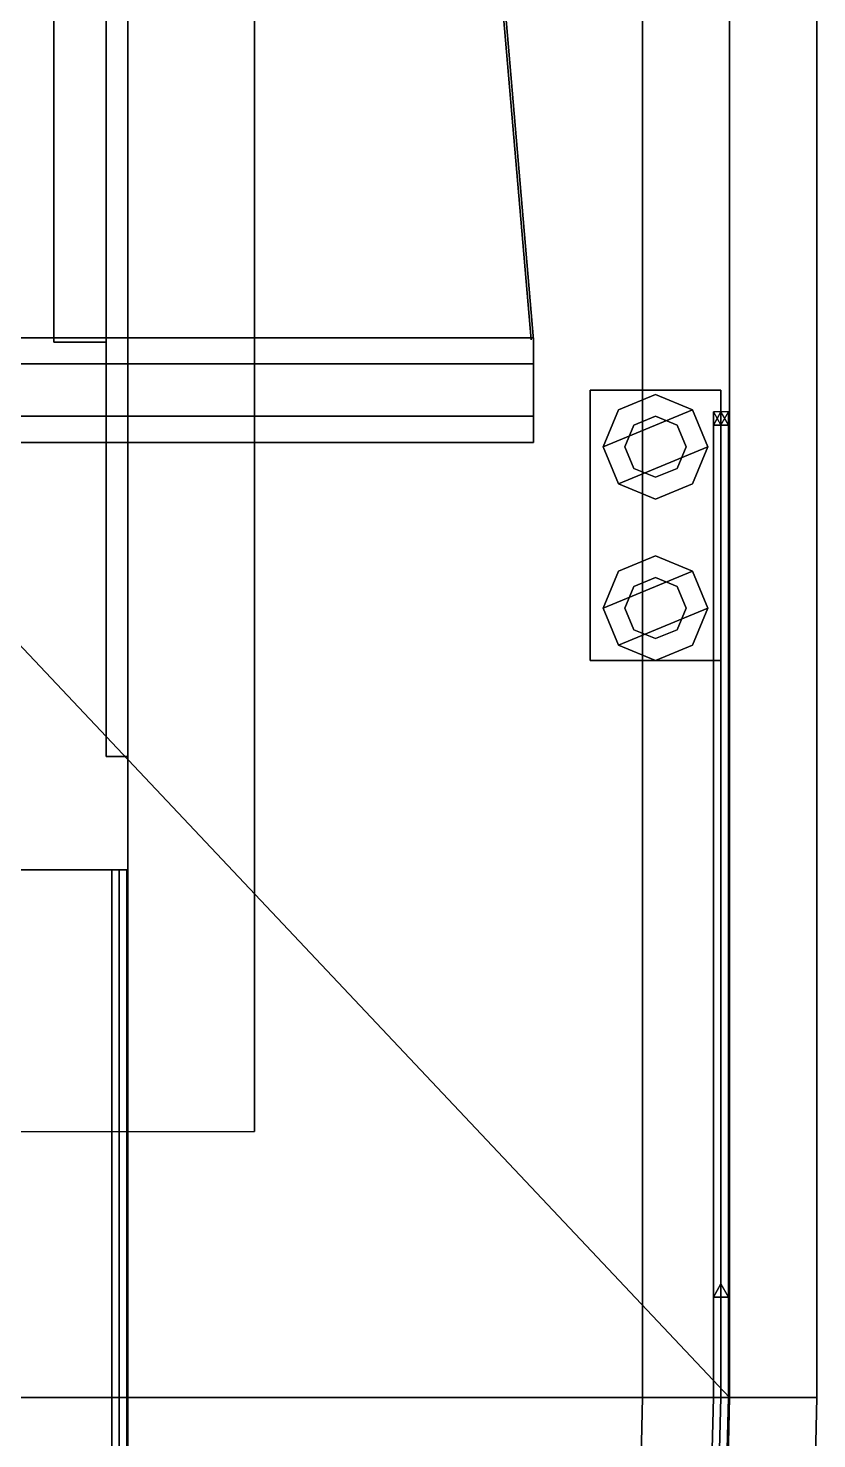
# Model space of a CAD drawing. Header units: millimetres. Extents: x -5.1 to 5.1, y -27.1 to 35.2.
# Drawn here: x 2.341 to 4.15, y -11.225 to -7.99 of the extents above; entities that cross this region are included whole.
import ezdxf

# ---------------------------------------------------------------- set-up
doc = ezdxf.new("R2010")
doc.units = ezdxf.units.MM
for name, color, linetype in [('cables', 6, 'Continuous'), ('railings', 6, 'Continuous'), ('superstructure', 3, 'Continuous')]:
    doc.layers.add(name, color=color, linetype=linetype)

msp = doc.modelspace()

# ---------------------------------------------------------------- linework, layer by layer
for points in [[(2.52, -8.71, 3.73), (2.52, -9.66, 3.56), (2.52, 10.77, 3.56), (2.52, 10.15, 3.73)], [(2.52, -9.66, 4.8), (2.52, -8.71, 4.7), (2.52, 10.15, 4.7), (2.52, 10.77, 4.8)], [(3.95, -11.13, 0.89), (3.95, 0, 0.89), (2.28, 2.44, 0.89), (2.28, -9.36, 0.89)], [(-3.75, -11.13, -1.36), (-3.75, 0, -1.36), (3.75, 0, -1.36), (3.75, -11.13, -1.36)], [(3.75, -11.13, -1.36), (3.75, 0, -1.36), (3.95, 0, -1.15), (3.95, -11.13, -1.15)], [(3.95, -11.13, -1.15), (3.95, 0, -1.15), (3.95, 0), (3.95, -11.13)], [(3.95, -11.13), (3.95, 0), (3.95, 0, 0.25), (3.95, -11.13, 0.25)], [(3.95, -11.13, 0.25), (3.95, 0, 0.25), (4.15, 0, 0.25), (4.15, -11.13, 0.25)], [(4.15, -11.13, 0.5), (4.15, 0, 0.5), (3.95, 0, 0.5), (3.95, -11.13, 0.5)], [(3.95, -11.13, 0.5), (3.95, 0, 0.5), (3.95, 0, 0.89), (3.95, -11.13, 0.89)], [(4.15, 0, 0.25), (4.15, 0, 0.5), (4.15, -11.13, 0.5), (4.15, -11.13, 0.25)], [(2.4, -8.71, 4.7), (2.4, -8.71, 3.73), (2.4, -7.51, 3.73), (2.4, -7.51, 4.7)], [(2.4, -7.51, 3.73), (2.4, -8.71, 3.73), (2.52, -8.71, 3.73), (2.52, -7.51, 3.73)], [(3.5, -8.76, 15.0039), (3.5, -8.7, 14.9), (-3.5, -8.7, 14.9), (-3.5, -8.76, 15.0039)], [(3.5, -8.7, 14.9), (3.5, -8.76, 14.7961), (-3.5, -8.76, 14.7961), (-3.5, -8.7, 14.9)], [(3.5, -8.88, 14.7961), (3.5, -8.76, 14.7961), (3.5, -8.7, 14.9), (3.5, -8.94, 14.9)], [(3.5, -8.94, 14.9), (3.5, -8.7, 14.9), (3.5, -8.76, 15.0039), (3.5, -8.88, 15.0039)], [(2.52, -8.71, 4.7), (2.52, -8.71, 3.73), (2.4, -8.71, 3.73), (2.4, -8.71, 4.7)], [(2.52, -9.66, 4.8), (2.52, -9.66, 3.56), (2.52, -8.71, 3.73), (2.52, -8.71, 4.7)], [(3.5, -8.88, 15.0039), (3.5, -8.76, 15.0039), (-3.5, -8.76, 15.0039), (-3.5, -8.88, 15.0039)], [(3.5, -8.76, 14.7961), (3.5, -8.88, 14.7961), (-3.5, -8.88, 14.7961), (-3.5, -8.76, 14.7961)], [(3.63, -8.82, 0.96), (3.63, -9.44, 0.96), (3.93, -9.44, 0.96), (3.93, -8.82, 0.96)], [(3.93, -8.82, 0.96), (3.93, -8.82, 0.89), (3.63, -8.82, 0.89), (3.63, -8.82, 0.96)], [(3.63, -8.82, 0.89), (3.63, -9.44, 0.89), (3.63, -9.44, 0.96), (3.63, -8.82, 0.96)], [(3.78, -8.83, 1.25), (3.6951, -8.8651, 1.25), (3.66, -8.95, 1.25), (3.8649, -8.8651, 1.25)], [(3.78, -8.83, 1.2), (3.6951, -8.8651, 1.2), (3.6951, -8.8651, 1.25), (3.78, -8.83, 1.25)], [(3.8649, -8.8651, 1.2), (3.78, -8.83, 1.2), (3.78, -8.83, 1.25), (3.8649, -8.8651, 1.25)], [(3.93, -9.44, 0.96), (3.93, -9.44, 0.89), (3.93, -8.82, 0.89), (3.93, -8.82, 0.96)], [(3.5, -8.94, 14.9), (3.5, -8.88, 15.0039), (-3.5, -8.88, 15.0039), (-3.5, -8.94, 14.9)], [(3.5, -8.88, 14.7961), (3.5, -8.94, 14.9), (-3.5, -8.94, 14.9), (-3.5, -8.88, 14.7961)], [(3.8649, -8.8651, 1.25), (3.66, -8.95, 1.25), (3.6951, -9.0349, 1.25), (3.9, -8.95, 1.25)], [(3.6951, -8.8651, 1.2), (3.66, -8.95, 1.2), (3.66, -8.95, 1.25), (3.6951, -8.8651, 1.25)], [(3.78, -8.88, 0.96), (3.7305, -8.9005, 0.96), (3.7305, -8.9005, 1.2), (3.78, -8.88, 1.2)], [(3.8295, -8.9005, 0.96), (3.78, -8.88, 0.96), (3.78, -8.88, 1.2), (3.8295, -8.9005, 1.2)], [(3.9, -8.95, 1.2), (3.8649, -8.8651, 1.2), (3.8649, -8.8651, 1.25), (3.9, -8.95, 1.25)], [(3.7305, -8.9005, 0.96), (3.71, -8.95, 0.96), (3.71, -8.95, 1.2), (3.7305, -8.9005, 1.2)], [(3.85, -8.95, 0.96), (3.8295, -8.9005, 0.96), (3.8295, -8.9005, 1.2), (3.85, -8.95, 1.2)], [(3.66, -8.95, 1.2), (3.6951, -9.0349, 1.2), (3.6951, -9.0349, 1.25), (3.66, -8.95, 1.25)], [(3.9, -8.95, 1.25), (3.6951, -9.0349, 1.25), (3.78, -9.07, 1.25), (3.8649, -9.0349, 1.25)], [(3.71, -8.95, 0.96), (3.7305, -8.9995, 0.96), (3.7305, -8.9995, 1.2), (3.71, -8.95, 1.2)], [(3.8295, -8.9995, 0.96), (3.85, -8.95, 0.96), (3.85, -8.95, 1.2), (3.8295, -8.9995, 1.2)], [(3.8649, -9.0349, 1.2), (3.9, -8.95, 1.2), (3.9, -8.95, 1.25), (3.8649, -9.0349, 1.25)], [(3.7305, -8.9995, 0.96), (3.78, -9.02, 0.96), (3.78, -9.02, 1.2), (3.7305, -8.9995, 1.2)], [(3.78, -9.02, 0.96), (3.8295, -8.9995, 0.96), (3.8295, -8.9995, 1.2), (3.78, -9.02, 1.2)], [(3.6951, -9.0349, 1.2), (3.78, -9.07, 1.2), (3.78, -9.07, 1.25), (3.6951, -9.0349, 1.25)], [(3.78, -9.07, 1.2), (3.8649, -9.0349, 1.2), (3.8649, -9.0349, 1.25), (3.78, -9.07, 1.25)], [(3.78, -9.2, 1.25), (3.6951, -9.2351, 1.25), (3.66, -9.32, 1.25), (3.8649, -9.2351, 1.25)], [(3.78, -9.2, 1.2), (3.6951, -9.2351, 1.2), (3.6951, -9.2351, 1.25), (3.78, -9.2, 1.25)], [(3.8649, -9.2351, 1.2), (3.78, -9.2, 1.2), (3.78, -9.2, 1.25), (3.8649, -9.2351, 1.25)], [(3.6951, -9.2351, 1.2), (3.66, -9.32, 1.2), (3.66, -9.32, 1.25), (3.6951, -9.2351, 1.25)], [(3.8649, -9.2351, 1.25), (3.66, -9.32, 1.25), (3.6951, -9.4049, 1.25), (3.9, -9.32, 1.25)], [(3.78, -9.25, 0.96), (3.7305, -9.2705, 0.96), (3.7305, -9.2705, 1.2), (3.78, -9.25, 1.2)], [(3.8295, -9.2705, 0.96), (3.78, -9.25, 0.96), (3.78, -9.25, 1.2), (3.8295, -9.2705, 1.2)], [(3.9, -9.32, 1.2), (3.8649, -9.2351, 1.2), (3.8649, -9.2351, 1.25), (3.9, -9.32, 1.25)], [(3.7305, -9.2705, 0.96), (3.71, -9.32, 0.96), (3.71, -9.32, 1.2), (3.7305, -9.2705, 1.2)], [(3.85, -9.32, 0.96), (3.8295, -9.2705, 0.96), (3.8295, -9.2705, 1.2), (3.85, -9.32, 1.2)], [(3.66, -9.32, 1.2), (3.6951, -9.4049, 1.2), (3.6951, -9.4049, 1.25), (3.66, -9.32, 1.25)], [(3.9, -9.32, 1.25), (3.6951, -9.4049, 1.25), (3.78, -9.44, 1.25), (3.8649, -9.4049, 1.25)], [(3.71, -9.32, 0.96), (3.7305, -9.3695, 0.96), (3.7305, -9.3695, 1.2), (3.71, -9.32, 1.2)], [(3.8295, -9.3695, 0.96), (3.85, -9.32, 0.96), (3.85, -9.32, 1.2), (3.8295, -9.3695, 1.2)], [(3.8649, -9.4049, 1.2), (3.9, -9.32, 1.2), (3.9, -9.32, 1.25), (3.8649, -9.4049, 1.25)], [(2.28, -9.36, 0.89), (2.28, -15.82, 0.89), (3.89, -13.85, 0.89), (3.95, -11.13, 0.89)], [(3.7305, -9.3695, 0.96), (3.78, -9.39, 0.96), (3.78, -9.39, 1.2), (3.7305, -9.3695, 1.2)], [(3.78, -9.39, 0.96), (3.8295, -9.3695, 0.96), (3.8295, -9.3695, 1.2), (3.78, -9.39, 1.2)], [(3.6951, -9.4049, 1.2), (3.78, -9.44, 1.2), (3.78, -9.44, 1.25), (3.6951, -9.4049, 1.25)], [(3.78, -9.44, 1.2), (3.8649, -9.4049, 1.2), (3.8649, -9.4049, 1.25), (3.78, -9.44, 1.25)], [(3.63, -9.44, 0.96), (3.63, -9.44, 0.89), (3.93, -9.44, 0.89), (3.93, -9.44, 0.96)], [(3.75, -11.13, -1.36), (3.69, -13.85, -1.36), (-3.69, -13.85, -1.36), (-3.75, -11.13, -1.36)], [(3.89, -13.85, -1.15), (3.69, -13.85, -1.36), (3.75, -11.13, -1.36), (3.95, -11.13, -1.15)], [(3.89, -13.85), (3.89, -13.85, -1.15), (3.95, -11.13, -1.15), (3.95, -11.13)], [(3.89, -13.85, 0.25), (3.89, -13.85), (3.95, -11.13), (3.95, -11.13, 0.25)], [(4.09, -13.85, 0.5), (4.15, -11.13, 0.5), (3.95, -11.13, 0.5), (3.89, -13.85, 0.5)], [(3.89, -13.85, 0.25), (3.95, -11.13, 0.25), (4.15, -11.13, 0.25), (4.09, -13.85, 0.25)], [(3.89, -13.85, 0.89), (3.89, -13.85, 0.5), (3.95, -11.13, 0.5), (3.95, -11.13, 0.89)], [(4.15, -11.13, 0.25), (4.15, -11.13, 0.5), (4.09, -13.85, 0.5), (4.09, -13.85, 0.25)]]:
    msp.add_3dface(points)
at = {"layer": 'cables'}
for points in [[(3.495, -8.705, 14.86), (1.74, 11.77, 15.905), (1.74, 11.77, 15.925), (3.495, -8.705, 14.88)], [(3.5, -8.705, 14.88), (1.75, 11.77, 15.925), (1.75, 11.77, 15.905), (3.5, -8.705, 14.86)]]:
    msp.add_3dface(points, dxfattribs=at)
at = {"layer": 'railings'}
for points in [[(3.93, -8.87, 0.89), (3.9127, -8.9, 0.89), (3.9127, -8.9, 1.86), (3.93, -8.87, 1.89)], [(3.9127, -11.13, 1.89), (3.9473, -11.13, 1.89), (3.9473, -8.87, 1.89), (3.9127, -8.87, 1.89)], [(3.93, -11.13, 1.86), (3.9127, -11.13, 1.89), (3.9127, -8.87, 1.89), (3.93, -8.9, 1.86)], [(3.9473, -8.9, 0.89), (3.93, -8.87, 0.89), (3.93, -8.87, 1.89), (3.9473, -8.9, 1.86)], [(3.9473, -11.13, 1.89), (3.93, -11.13, 1.86), (3.93, -8.9, 1.86), (3.9473, -8.87, 1.89)], [(3.9127, -8.9, 0.89), (3.9473, -8.9, 0.89), (3.9473, -8.9, 1.86), (3.9127, -8.9, 1.86)], [(2.5327, -9.92, 4.07), (2.55, -9.92, 4.04), (2.55, -15.79, 4.04), (2.5327, -15.76, 4.07)], [(2.5673, -9.92, 4.07), (2.5327, -9.92, 4.07), (2.5327, -15.76, 4.07), (2.5673, -15.76, 4.07)], [(2.5327, -9.92, 3.58), (2.55, -9.92, 3.55), (2.55, -15.79, 3.55), (2.5327, -15.76, 3.58)], [(2.5673, -9.92, 3.58), (2.5327, -9.92, 3.58), (2.5327, -15.76, 3.58), (2.5673, -15.76, 3.58)], [(2.55, -9.92, 4.04), (2.5673, -9.92, 4.07), (2.5673, -15.76, 4.07), (2.55, -15.79, 4.04)], [(2.55, -9.92, 3.55), (2.5673, -9.92, 3.58), (2.5673, -15.76, 3.58), (2.55, -15.79, 3.55)], [(3.93, -10.87, 0.89), (3.9127, -10.9, 0.89), (3.9127, -10.9, 1.89), (3.93, -10.87, 1.86)], [(3.9127, -10.9, 0.89), (3.9473, -10.9, 0.89), (3.9473, -10.9, 1.89), (3.9127, -10.9, 1.89)], [(3.9473, -10.9, 0.89), (3.93, -10.87, 0.89), (3.93, -10.87, 1.86), (3.9473, -10.9, 1.89)], [(3.86, -13.85, 1.86), (3.8427, -13.85, 1.89), (3.9127, -11.13, 1.89), (3.93, -11.13, 1.86)], [(3.8427, -13.85, 1.89), (3.8773, -13.85, 1.89), (3.9473, -11.13, 1.89), (3.9127, -11.13, 1.89)], [(3.8773, -13.85, 1.89), (3.86, -13.85, 1.86), (3.93, -11.13, 1.86), (3.9473, -11.13, 1.89)]]:
    msp.add_3dface(points, dxfattribs=at)
at = {"layer": 'superstructure'}
for points in [[(1.75, -10.52, 5.12), (2.86, -10.52, 4.96), (2.86, 11.13, 4.96), (1.75, 11.52, 5.12)], [(2.57, -0.43, 2.98), (2.57, -9.66, 2.75), (2.57, 11.23, 2.75), (2.57, 7.21, 2.98)], [(2.86, -10.52, 4.96), (2.86, -10.52, 4.8), (2.86, 11.13, 4.8), (2.86, 11.13, 4.96)], [(2.52, -0.43, 3.56), (2.52, -9.66, 3.56), (2.57, -9.66, 3.56), (2.57, -0.43, 3.56)], [(2.57, -9.66, 3.56), (2.57, -9.66, 2.75), (2.57, -0.43, 2.98), (2.57, -0.43, 3.56)], [(2.57, -9.66, 4.8), (2.57, -9.66, 3.56), (2.52, -9.66, 3.56), (2.52, -9.66, 4.8)], [(2.57, -15.79, 3.07), (2.57, -15.79, 2.75), (2.57, -9.66, 2.75), (2.57, -9.92, 3.07)], [(2.57, -9.92, 4.8), (2.57, -9.92, 3.07), (2.57, -9.66, 2.75), (2.57, -9.66, 4.8)], [(-2.57, -9.92, 3.07), (-2.57, -15.79, 3.07), (2.57, -15.79, 3.07), (2.57, -9.92, 3.07)], [(-2.57, -9.92, 4.8), (-2.57, -9.92, 3.07), (2.57, -9.92, 3.07), (2.57, -9.92, 4.8)]]:
    msp.add_3dface(points, dxfattribs=at)

doc.saveas('drawing.dxf')
